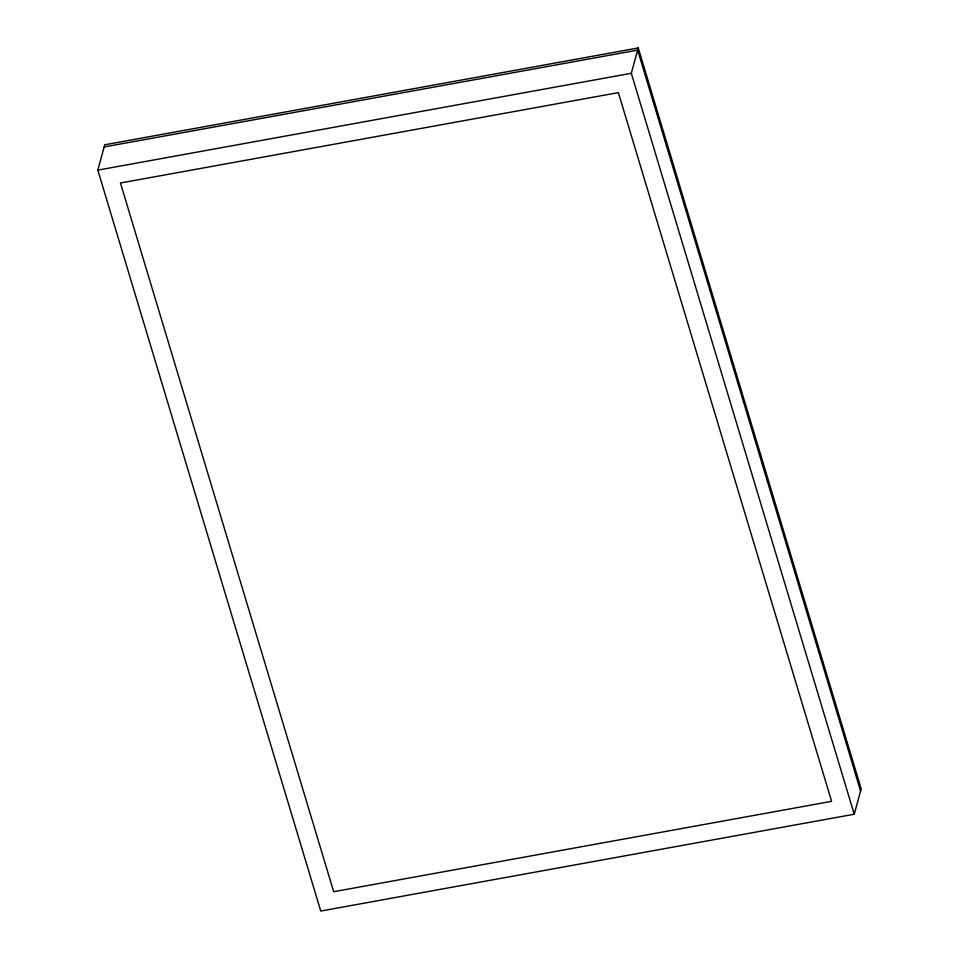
<?xml version="1.0" encoding="UTF-8"?>
<svg xmlns="http://www.w3.org/2000/svg" width="959" height="959" viewBox="0 0 959 959"><rect width="100%" height="100%" fill="white"/><g stroke="black" fill="none" stroke-linecap="round" stroke-linejoin="round"><path stroke-width="1.44" d="M97.818 170.127L104.759 144.773L638.25 47.95L861.182 788.873L854.241 814.227L320.75 911.05L97.818 170.127L631.322 73.292L638.25 47.95M104.159 146.955L637.663 50.12L860.583 791.043M631.322 73.292L854.241 814.227M618.375 92.627L120.45 183.001L333.684 891.714L831.609 801.34L618.375 92.627"/></g></svg>
